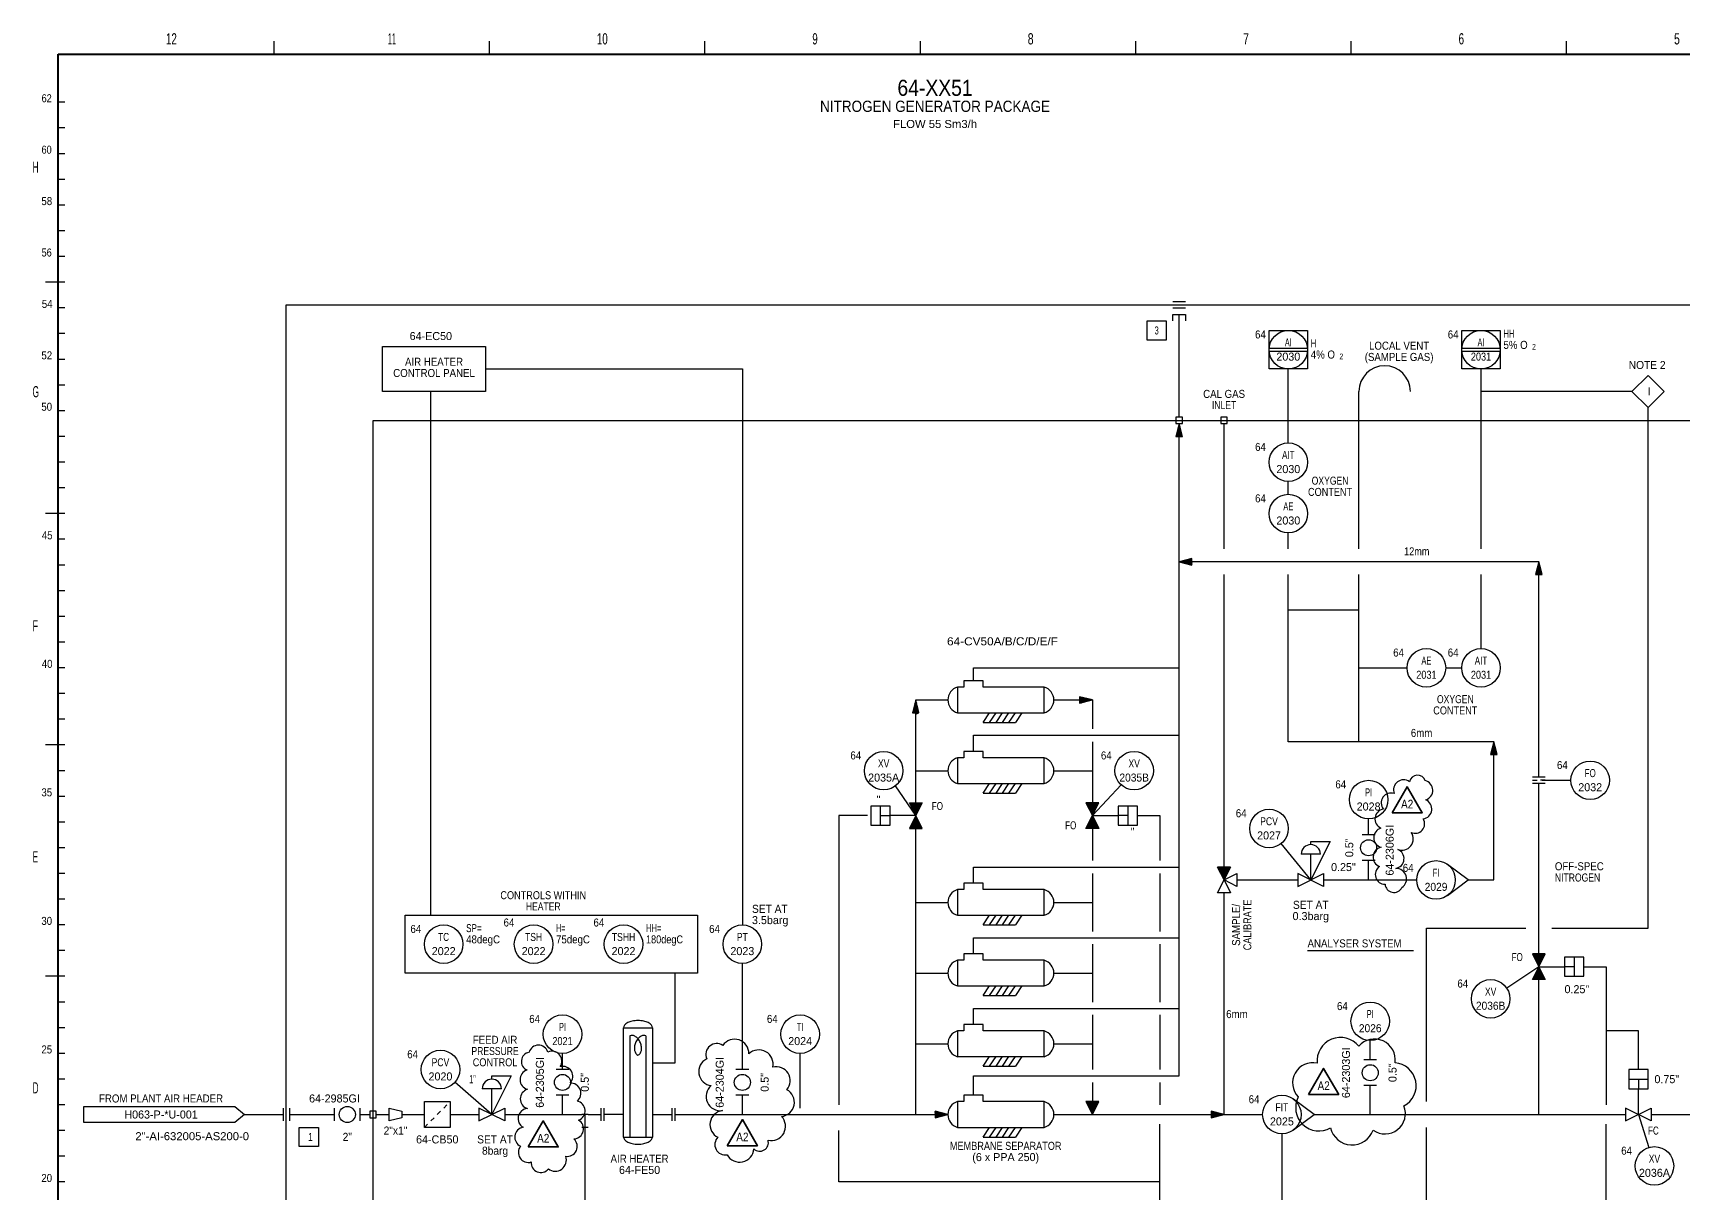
# Model space of a CAD drawing. Header units: millimetres. Extents: x 13 to 838, y 4 to 592.
# Drawn here: x 17 to 531, y 230 to 592 of the extents above; entities that cross this region are included whole.
import ezdxf
from ezdxf.enums import TextEntityAlignment as Align

# ---------------------------------------------------------------- set-up
doc = ezdxf.new("R2010")
doc.units = ezdxf.units.MM
for name, color, linetype, lineweight in [('1', 7, 'Continuous', 25), ('18', 7, 'Continuous', 25), ('43', 7, 'Continuous', 25), ('45', 7, 'Continuous', 40), ('50', 7, 'Continuous', 35), ('51', 7, 'Continuous', 25)]:
    doc.layers.add(name, color=color, linetype=linetype, lineweight=lineweight)
for name, color, linetype in [('35', 7, 'Continuous'), ('36', 7, 'Continuous'), ('37', 7, 'Continuous')]:
    doc.layers.add(name, color=color, linetype=linetype)

msp = doc.modelspace()

# ---------------------------------------------------------------- linework, layer by layer
at = {"layer": '1'}
for p, q in [((372, 508), (376, 508)), ((372, 506), (376, 506)), ((374, 472), (374, 504)), ((402, 493.5), (414, 493.5)), ((462, 493.5), (474, 493.5)), ((402, 492.5), (414, 492.5)), ((462, 492.5), (474, 492.5)), ((141, 317), (141, 480)), ((430, 431), (430, 480)), ((374.991, 466.038), (373.406, 467.624)), ((374.943, 466.226), (373.434, 467.737)), ((374.896, 466.415), (373.462, 467.85)), ((374.849, 466.604), (373.491, 467.963)), ((374.802, 466.792), (373.519, 468.076)), ((374.755, 466.981), (373.547, 468.189)), ((374.708, 467.17), (373.576, 468.303)), ((374.66, 467.358), (373.604, 468.416)), ((374.613, 467.547), (373.632, 468.529)), ((374.566, 467.736), (373.661, 468.642)), ((374.519, 467.924), (373.689, 468.755)), ((374.472, 468.113), (373.717, 468.868)), ((374.425, 468.302), (373.745, 468.982)), ((374.377, 468.491), (373.774, 469.095)), ((374.33, 468.679), (373.802, 469.208)), ((374.283, 468.868), (373.83, 469.321)), ((374.236, 469.057), (373.859, 469.434)), ((374.189, 469.245), (373.887, 469.547)), ((374.142, 469.434), (373.915, 469.661)), ((374.094, 469.623), (373.943, 469.774)), ((374.047, 469.811), (373.972, 469.887)), ((388, 431), (388, 470)), ((373.049, 466), (373.01, 466.039)), ((373.19, 466), (373.038, 466.152)), ((373.332, 466), (373.066, 466.266)), ((373.473, 466), (373.095, 466.379)), ((373.614, 466), (373.123, 466.492)), ((373.756, 466), (373.151, 466.605)), ((373.897, 466), (373.18, 466.718)), ((374.039, 466), (373.208, 466.831)), ((374.18, 466), (373.236, 466.945)), ((374.321, 466), (373.264, 467.058)), ((374.463, 466), (373.293, 467.171)), ((374.604, 466), (373.321, 467.284)), ((374.745, 466), (373.349, 467.397)), ((374.887, 466), (373.378, 467.51)), ((408, 448), (408, 452)), ((408, 431), (408, 436)), ((374.189, 427.047), (374.113, 426.972)), ((374.377, 427.094), (374.226, 426.943)), ((374.566, 427.142), (374.339, 426.915)), ((374.755, 427.189), (374.453, 426.887)), ((374.943, 427.236), (374.566, 426.859)), ((375.132, 427.283), (374.679, 426.83)), ((375.321, 427.33), (374.792, 426.802)), ((375.509, 427.377), (374.905, 426.774)), ((375.698, 427.425), (375.018, 426.745)), ((375.887, 427.472), (375.132, 426.717)), ((376.076, 427.519), (375.245, 426.689)), ((376.264, 427.566), (375.358, 426.661)), ((376.453, 427.613), (375.471, 426.632)), ((376.642, 427.66), (375.584, 426.604)), ((376.83, 427.708), (375.697, 426.576)), ((377.019, 427.755), (375.811, 426.547)), ((377.208, 427.802), (375.924, 426.519)), ((377.396, 427.849), (376.037, 426.491)), ((377.585, 427.896), (376.15, 426.462)), ((377.774, 427.943), (376.263, 426.434)), ((377.962, 427.991), (376.376, 426.406)), ((378, 427.887), (376.49, 426.378)), ((378, 427.745), (376.603, 426.349)), ((378, 427.604), (376.716, 426.321)), ((378, 427.463), (376.829, 426.293)), ((378, 427.321), (376.942, 426.264)), ((378, 427.18), (377.055, 426.236)), ((378, 427.039), (377.169, 426.208)), ((378, 426.897), (377.282, 426.18)), ((378, 426.756), (377.395, 426.151)), ((378, 426.614), (377.508, 426.123)), ((378, 426.473), (377.621, 426.095)), ((486.236, 426.057), (485.859, 426.434)), ((486.189, 426.245), (485.887, 426.547)), ((486.142, 426.434), (485.915, 426.661)), ((486.094, 426.623), (485.943, 426.774)), ((486.047, 426.811), (485.972, 426.887)), ((378, 426.332), (377.734, 426.066)), ((378, 426.19), (377.848, 426.038)), ((378, 426.049), (377.961, 426.01)), ((388, 332), (388, 423)), ((408, 412), (408, 423)), ((485.049, 423), (485.01, 423.039)), ((485.19, 423), (485.038, 423.152)), ((485.332, 423), (485.066, 423.266)), ((485.473, 423), (485.095, 423.379)), ((485.614, 423), (485.123, 423.492)), ((485.756, 423), (485.151, 423.605)), ((485.897, 423), (485.18, 423.718)), ((486.039, 423), (485.208, 423.831)), ((486.18, 423), (485.236, 423.945)), ((486.321, 423), (485.264, 424.058)), ((486.463, 423), (485.293, 424.171)), ((486.604, 423), (485.321, 424.284)), ((486.745, 423), (485.349, 424.397)), ((486.887, 423), (485.378, 424.51)), ((486.991, 423.038), (485.406, 424.624)), ((486.943, 423.226), (485.434, 424.737)), ((486.896, 423.415), (485.462, 424.85)), ((486.849, 423.604), (485.491, 424.963)), ((486.802, 423.792), (485.519, 425.076)), ((486.755, 423.981), (485.547, 425.189)), ((486.708, 424.17), (485.576, 425.303)), ((486.66, 424.358), (485.604, 425.416)), ((486.613, 424.547), (485.632, 425.529)), ((486.566, 424.736), (485.661, 425.642)), ((486.519, 424.924), (485.689, 425.755)), ((486.472, 425.113), (485.717, 425.868)), ((486.425, 425.302), (485.745, 425.982)), ((486.377, 425.491), (485.774, 426.095)), ((486.33, 425.679), (485.802, 426.208)), ((486.283, 425.868), (485.83, 426.321)), ((430, 394), (445, 394)), ((457, 394), (462, 394)), ((291.332, 380), (291.066, 380.266)), ((291.473, 380), (291.095, 380.379)), ((291.614, 380), (291.123, 380.492)), ((291.756, 380), (291.151, 380.605)), ((291.897, 380), (291.18, 380.718)), ((292.039, 380), (291.208, 380.831)), ((292.18, 380), (291.236, 380.945)), ((292.321, 380), (291.264, 381.058)), ((292.463, 380), (291.293, 381.171)), ((292.604, 380), (291.321, 381.284)), ((292.745, 380), (291.349, 381.397)), ((292.887, 380), (291.378, 381.51)), ((292.991, 380.038), (291.406, 381.624)), ((292.943, 380.226), (291.434, 381.737)), ((292.896, 380.415), (291.462, 381.85)), ((292.849, 380.604), (291.491, 381.963)), ((292.802, 380.792), (291.519, 382.076)), ((292.755, 380.981), (291.547, 382.189)), ((292.708, 381.17), (291.576, 382.303)), ((292.66, 381.358), (291.604, 382.416)), ((292.613, 381.547), (291.632, 382.529)), ((292.566, 381.736), (291.661, 382.642)), ((292.519, 381.924), (291.689, 382.755)), ((292.472, 382.113), (291.717, 382.868)), ((292.425, 382.302), (291.745, 382.982)), ((292.377, 382.491), (291.774, 383.095)), ((292.33, 382.679), (291.802, 383.208)), ((292.283, 382.868), (291.83, 383.321)), ((292.236, 383.057), (291.859, 383.434)), ((292.189, 383.245), (291.887, 383.547)), ((292.142, 383.434), (291.915, 383.661)), ((292.094, 383.623), (291.943, 383.774)), ((292.047, 383.811), (291.972, 383.887)), ((292.5, 379.6), (292, 380.333)), ((343, 384.951), (343.039, 384.99)), ((343, 384.81), (343.152, 384.962)), ((343, 384.668), (343.266, 384.934)), ((343, 384.527), (343.379, 384.905)), ((343, 384.386), (343.492, 384.877)), ((343, 384.244), (343.605, 384.849)), ((343, 384.103), (343.718, 384.82)), ((343, 383.961), (343.831, 384.792)), ((343, 383.82), (343.945, 384.764)), ((343, 383.679), (344.058, 384.736)), ((343, 383.537), (344.171, 384.707)), ((343, 383.396), (344.284, 384.679)), ((343, 383.255), (344.397, 384.651)), ((343, 383.113), (344.51, 384.622)), ((343.038, 383.009), (344.624, 384.594)), ((343.226, 383.057), (344.737, 384.566)), ((343.415, 383.104), (344.85, 384.538)), ((343.604, 383.151), (344.963, 384.509)), ((343.792, 383.198), (345.076, 384.481)), ((343.981, 383.245), (345.189, 384.453)), ((344.17, 383.292), (345.303, 384.424)), ((344.358, 383.34), (345.416, 384.396)), ((344.547, 383.387), (345.529, 384.368)), ((344.736, 383.434), (345.642, 384.339)), ((344.924, 383.481), (345.755, 384.311)), ((345.113, 383.528), (345.868, 384.283)), ((345.302, 383.575), (345.982, 384.255)), ((345.491, 383.623), (346.095, 384.226)), ((345.679, 383.67), (346.208, 384.198)), ((345.868, 383.717), (346.321, 384.17)), ((346.057, 383.764), (346.434, 384.141)), ((346.245, 383.811), (346.547, 384.113)), ((346.434, 383.858), (346.661, 384.085)), ((346.623, 383.906), (346.774, 384.057)), ((346.811, 383.953), (346.887, 384.028)), ((291.049, 380), (291.01, 380.039)), ((291.19, 380), (291.038, 380.152)), ((313, 377), (323, 377)), ((315, 377), (317, 380)), ((317, 377), (319, 380)), ((319, 377), (321, 380)), ((321, 377), (323, 380)), ((472.425, 369.302), (471.745, 369.982)), ((472.377, 369.491), (471.774, 370.095)), ((472.33, 369.679), (471.802, 370.208)), ((472.283, 369.868), (471.83, 370.321)), ((472.236, 370.057), (471.859, 370.434)), ((472.189, 370.245), (471.887, 370.547)), ((472.142, 370.434), (471.915, 370.661)), ((472.094, 370.623), (471.943, 370.774)), ((472.047, 370.811), (471.972, 370.887)), ((471.049, 367), (471.01, 367.039)), ((471.19, 367), (471.038, 367.152)), ((471.332, 367), (471.066, 367.266)), ((471.473, 367), (471.095, 367.379)), ((471.614, 367), (471.123, 367.492)), ((471.756, 367), (471.151, 367.605)), ((471.897, 367), (471.18, 367.718)), ((472.039, 367), (471.208, 367.831)), ((472.18, 367), (471.236, 367.945)), ((472.321, 367), (471.264, 368.058)), ((472.463, 367), (471.293, 368.171)), ((472.604, 367), (471.321, 368.284)), ((472.745, 367), (471.349, 368.397)), ((472.887, 367), (471.378, 368.51)), ((472.991, 367.038), (471.406, 368.624)), ((472.943, 367.226), (471.434, 368.737)), ((472.896, 367.415), (471.462, 368.85)), ((472.849, 367.604), (471.491, 368.963)), ((472.802, 367.792), (471.519, 369.076)), ((472.755, 367.981), (471.547, 369.189)), ((472.708, 368.17), (471.576, 369.303)), ((472.66, 368.358), (471.604, 369.416)), ((472.613, 368.547), (471.632, 369.529)), ((472.566, 368.736), (471.661, 369.642)), ((472.519, 368.924), (471.689, 369.755)), ((472.472, 369.113), (471.717, 369.868)), ((488, 360), (484, 360)), ((292, 348), (285.707, 357.282)), ((313, 355), (323, 355)), ((315, 355), (317, 358)), ((317, 355), (319, 358)), ((319, 355), (321, 358)), ((321, 355), (323, 358)), ((347, 348), (355.917, 357.603)), ((484, 359), (485.5, 359)), ((488, 358), (484, 358)), ((486, 305), (486, 358)), ((488, 359), (486.5, 359)), ((487, 359), (496, 359)), ((281, 345), (281, 351)), ((292, 348), (292, 352)), ((347, 348), (347, 352)), ((358, 351), (358, 345)), ((281, 348), (284, 348)), ((288, 348), (284, 348)), ((288, 348), (287.9, 348)), ((288, 348), (287.9, 348)), ((292, 348), (288, 348)), ((292, 348), (292, 344)), ((347, 348), (351, 348)), ((347, 348), (347, 344)), ((351, 348), (351.1, 348)), ((351, 348), (351.1, 348)), ((351, 348), (355, 348)), ((358, 348), (355, 348)), ((433, 342), (433, 347)), ((415, 328), (405.784, 339.343)), ((435, 342), (431, 342)), ((418, 336), (412, 336)), ((415, 332), (415, 336)), ((435, 334), (431, 334)), ((433, 328), (433, 334)), ((386.02, 331.959), (386.061, 332)), ((386.115, 331.771), (386.344, 332)), ((386.209, 331.582), (386.627, 332)), ((386.303, 331.394), (386.91, 332)), ((386.397, 331.205), (387.193, 332)), ((386.492, 331.017), (387.476, 332)), ((386.586, 330.828), (387.759, 332)), ((386.68, 330.64), (388.042, 332)), ((386.775, 330.451), (388.325, 332)), ((386.869, 330.262), (388.608, 332)), ((386.963, 330.074), (388.891, 332)), ((387.057, 329.885), (389.174, 332)), ((387.152, 329.697), (389.457, 332)), ((387.246, 329.508), (389.74, 332)), ((387.34, 329.32), (389.978, 331.955)), ((387.434, 329.131), (389.695, 331.39)), ((387.529, 328.943), (389.413, 330.825)), ((387.623, 328.754), (389.13, 330.26)), ((387.717, 328.566), (388.848, 329.695)), ((387.811, 328.377), (388.565, 329.13)), ((415, 332), (415, 332.1)), ((415, 332), (415, 332.1)), ((415, 328), (415, 332)), ((387.906, 328.189), (388.283, 328.565)), ((388, 255), (388, 324)), ((392, 328), (411, 328)), ((313, 314), (323, 314)), ((315, 314), (317, 317)), ((317, 314), (319, 317)), ((319, 314), (321, 317)), ((321, 314), (323, 317)), ((414, 306), (447, 306)), ((486, 301), (486, 305)), ((497, 304), (497, 298)), ((238, 269), (238, 302)), ((486, 301), (475.992, 294.328)), ((486, 301), (490, 301)), ((486, 301), (486, 297)), ((490, 301), (490.1, 301)), ((490, 301), (490.1, 301)), ((490, 301), (494, 301)), ((497, 301), (494, 301)), ((315, 292), (317, 295)), ((317, 292), (319, 295)), ((319, 292), (321, 295)), ((321, 292), (323, 295)), ((486, 255), (486, 297)), ((313, 292), (323, 292)), ((201, 282), (210, 282)), ((201, 248), (201, 282)), ((203, 279.5), (203, 248)), ((208, 279.5), (208, 248)), ((210, 282), (210, 248)), ((433.5, 272), (433.5, 278)), ((182, 269), (182, 274)), ((256, 257), (256, 274)), ((315, 270), (317, 273)), ((317, 270), (319, 273)), ((319, 270), (321, 273)), ((321, 270), (323, 273)), ((184, 269), (180, 269)), ((240, 269), (236, 269)), ((313, 270), (323, 270)), ((435.5, 272), (431.5, 272)), ((160, 255), (148.515, 265.049)), ((163, 263), (157, 263)), ((160, 259), (160, 263)), ((435.5, 264), (431.5, 264)), ((433.5, 255), (433.5, 264)), ((514, 266), (520, 266)), ((517, 266), (517, 263)), ((517, 259), (517, 263)), ((95, 257), (95, 253)), ((97, 257), (97, 253)), ((111, 253), (111, 257)), ((119, 253), (119, 257)), ((145, 257), (146, 258)), ((160, 259), (160, 259.1)), ((160, 259), (160, 259.1)), ((160, 255), (160, 259)), ((184, 261), (180, 261)), ((182, 255), (182, 261)), ((194, 253), (194, 257)), ((195, 253), (195, 257)), ((216, 257), (216, 253)), ((217, 257), (217, 253)), ((240, 261), (236, 261)), ((238, 255), (238, 261)), ((347, 255), (347, 259)), ((517, 259), (517, 259.1)), ((517, 259), (517, 259.1)), ((517, 255), (517, 259)), ((83, 255), (95, 255)), ((97, 255), (111, 255)), ((119, 255), (122, 255)), ((124, 255), (128, 255)), ((132, 255), (139, 255)), ((139, 251), (140, 252)), ((141, 253), (142, 254)), ((143, 255), (144, 256)), ((147, 255), (156, 255)), ((190, 255), (188, 255)), ((189, 255), (189, 251)), ((190, 255), (194, 255)), ((201, 255), (195, 255)), ((210, 255), (216, 255)), ((298, 255.951), (298.039, 255.99)), ((298, 255.81), (298.152, 255.962)), ((298, 255.668), (298.266, 255.934)), ((298, 255.527), (298.379, 255.905)), ((298, 255.386), (298.492, 255.877)), ((298, 255.244), (298.605, 255.849)), ((298, 255.103), (298.718, 255.82)), ((298, 254.961), (298.831, 255.792)), ((298, 254.82), (298.945, 255.764)), ((298, 254.679), (299.058, 255.736)), ((298, 254.537), (299.171, 255.707)), ((298, 254.396), (299.284, 255.679)), ((298, 254.255), (299.397, 255.651)), ((298, 254.113), (299.51, 255.622)), ((298.038, 254.009), (299.624, 255.594)), ((298.226, 254.057), (299.737, 255.566)), ((298.415, 254.104), (299.85, 255.538)), ((298.604, 254.151), (299.963, 255.509)), ((298.792, 254.198), (300.076, 255.481)), ((298.981, 254.245), (300.189, 255.453)), ((299.17, 254.292), (300.303, 255.424)), ((299.358, 254.34), (300.416, 255.396)), ((299.547, 254.387), (300.529, 255.368)), ((299.736, 254.434), (300.642, 255.339)), ((299.924, 254.481), (300.755, 255.311)), ((300.113, 254.528), (300.868, 255.283)), ((300.302, 254.575), (300.982, 255.255)), ((300.491, 254.623), (301.095, 255.226)), ((300.679, 254.67), (301.208, 255.198)), ((300.868, 254.717), (301.321, 255.17)), ((301.057, 254.764), (301.434, 255.141)), ((301.245, 254.811), (301.547, 255.113)), ((301.434, 254.858), (301.661, 255.085)), ((301.623, 254.906), (301.774, 255.057)), ((301.811, 254.953), (301.887, 255.028)), ((384, 255.951), (384.039, 255.99)), ((384, 255.81), (384.152, 255.962)), ((384, 255.668), (384.266, 255.934)), ((384, 255.527), (384.379, 255.905)), ((384, 255.386), (384.492, 255.877)), ((384, 255.244), (384.605, 255.849)), ((384, 255.103), (384.718, 255.82)), ((384, 254.961), (384.831, 255.792)), ((384, 254.82), (384.945, 255.764)), ((384, 254.679), (385.058, 255.736)), ((384, 254.537), (385.171, 255.707)), ((384, 254.396), (385.284, 255.679)), ((384, 254.255), (385.397, 255.651)), ((384, 254.113), (385.51, 255.622)), ((384.038, 254.009), (385.624, 255.594)), ((384.226, 254.057), (385.737, 255.566)), ((384.415, 254.104), (385.85, 255.538)), ((384.604, 254.151), (385.963, 255.509)), ((384.792, 254.198), (386.076, 255.481)), ((384.981, 254.245), (386.189, 255.453)), ((385.17, 254.292), (386.303, 255.424)), ((385.358, 254.34), (386.416, 255.396)), ((385.547, 254.387), (386.529, 255.368)), ((385.736, 254.434), (386.642, 255.339)), ((385.924, 254.481), (386.755, 255.311)), ((386.113, 254.528), (386.868, 255.283)), ((386.302, 254.575), (386.982, 255.255)), ((386.491, 254.623), (387.095, 255.226)), ((386.679, 254.67), (387.208, 255.198)), ((386.868, 254.717), (387.321, 255.17)), ((387.057, 254.764), (387.434, 255.141)), ((387.245, 254.811), (387.547, 255.113)), ((387.434, 254.858), (387.661, 255.085)), ((387.623, 254.906), (387.774, 255.057)), ((387.811, 254.953), (387.887, 255.028)), ((517, 255), (520.21, 244.727)), ((521, 255), (541, 255)), ((190, 251), (188, 251)), ((201, 248), (210, 248)), ((313, 248), (323, 248)), ((315, 248), (317, 251)), ((317, 248), (319, 251)), ((319, 248), (321, 251)), ((321, 248), (323, 251))]:
    msp.add_line(p, q, dxfattribs=at)
for points in [[(372, 502), (372, 504), (376, 504), (376, 502)], [(310, 261), (310, 267), (374, 267), (374, 288), (374, 310), (374, 332), (374, 373), (374, 394), (374, 427), (374, 470)], [(486, 360), (486, 427), (374, 427)], [(464, 328), (472, 328), (472, 371), (430, 371), (430, 394), (430, 412), (430, 423)], [(430, 371), (408, 371), (408, 412), (430, 412)], [(310, 390), (310, 394), (374, 394)], [(343, 383), (343.6, 383.1), (344.1, 383.3), (344.6, 383.5), (345, 384)], [(313, 377), (315, 380), (325, 380), (323, 377)], [(310, 368), (310, 373), (374, 373)], [(313, 355), (315, 358), (325, 358), (323, 355)], [(415, 339), (415, 340), (421, 340), (415, 328)], [(310, 327), (310, 332), (374, 332)], [(457.6, 323.2), (464, 328), (457.6, 332.8)], [(419, 328), (433, 328), (448, 328)], [(313, 314), (315, 317), (325, 317), (323, 314)], [(310, 305), (310, 310), (374, 310)], [(217, 299), (217, 271), (210, 271)], [(313, 292), (315, 295), (325, 295), (323, 292)], [(310, 283), (310, 288), (374, 288)], [(313, 270), (315, 273), (325, 273), (323, 270)], [(160, 266), (160, 267), (166, 267), (160, 255)], [(409.6, 250.2), (416, 255), (409.6, 259.8)], [(164, 255), (182, 255), (188, 255)], [(347, 255), (388, 255), (400, 255)], [(416, 255), (433.5, 255), (486, 255), (513, 255)], [(313, 248), (315, 251), (325, 251), (323, 248)]]:
    msp.add_lwpolyline(points, dxfattribs=at)
for points in [[(370, 502), (370, 496), (364, 496), (364, 502)], [(402, 487), (402, 499), (414, 499), (414, 487)], [(462, 487), (462, 499), (474, 499), (474, 487)], [(158, 494), (158, 480), (126, 480), (126, 494)], [(525, 480), (520, 485), (515, 480), (520, 475)], [(608, 471), (608, 150), (123, 150), (123, 471)], [(373, 472), (373, 470), (375, 470), (375, 472)], [(374, 470), (373, 466), (375, 466)], [(389, 470), (389, 472), (387, 472), (387, 470)], [(374, 427), (378, 426), (378, 428)], [(486, 427), (485, 423), (487, 423)], [(305, 388), (305, 380), (332, 380), (332, 388), (313, 388), (313, 390), (307, 390), (307, 388)], [(292, 384), (291, 380), (293, 380)], [(347, 384), (343, 385), (343, 383)], [(472, 371), (471, 367), (473, 367)], [(305, 366), (305, 358), (332, 358), (332, 366), (313, 366), (313, 368), (307, 368), (307, 366)], [(284, 345), (284, 351), (278, 351), (278, 345)], [(292, 348), (290, 352), (294, 352)], [(292, 348), (290.2, 351.9), (292, 351), (293.8, 351.9)], [(292, 348), (290.4, 351.8), (293.6, 351.8)], [(292, 348), (290.6, 351.6), (293.4, 351.6)], [(292, 348), (290.8, 351.4), (293.2, 351.4)], [(292, 348), (291, 351.2), (293, 351.2)], [(292, 348), (291.2, 351), (292.8, 351)], [(292, 348), (291.4, 350.8), (292.6, 350.8)], [(292, 348), (291.6, 350.6), (292.4, 350.6)], [(292, 348), (291.8, 350.4), (292.2, 350.4)], [(347, 348), (349, 352), (345, 352)], [(347, 348), (348.8, 351.9), (347, 351), (345.2, 351.9)], [(347, 348), (348.6, 351.8), (345.4, 351.8)], [(347, 348), (348.4, 351.6), (345.6, 351.6)], [(347, 348), (348.2, 351.4), (345.8, 351.4)], [(347, 348), (348, 351.2), (346, 351.2)], [(347, 348), (347.8, 351), (346.2, 351)], [(347, 348), (347.6, 350.8), (346.4, 350.8)], [(347, 348), (347.4, 350.6), (346.6, 350.6)], [(347, 348), (347.2, 350.4), (346.8, 350.4)], [(355, 351), (355, 345), (361, 345), (361, 351)], [(292, 348), (290, 344), (294, 344)], [(292, 348), (290.2, 344.1), (292, 345), (293.8, 344.1)], [(292, 348), (290.4, 344.2), (293.6, 344.2)], [(292, 348), (290.6, 344.4), (293.4, 344.4)], [(292, 348), (290.8, 344.6), (293.2, 344.6)], [(292, 348), (291, 344.8), (293, 344.8)], [(292, 348), (291.2, 345), (292.8, 345)], [(292, 348), (291.4, 345.2), (292.6, 345.2)], [(292, 348), (291.6, 345.4), (292.4, 345.4)], [(292, 348), (291.8, 345.6), (292.2, 345.6)], [(347, 348), (349, 344), (345, 344)], [(347, 348), (348.8, 344.1), (347, 345), (345.2, 344.1)], [(347, 348), (348.6, 344.2), (345.4, 344.2)], [(347, 348), (348.4, 344.4), (345.6, 344.4)], [(347, 348), (348.2, 344.6), (345.8, 344.6)], [(347, 348), (348, 344.8), (346, 344.8)], [(347, 348), (347.8, 345), (346.2, 345)], [(347, 348), (347.6, 345.2), (346.4, 345.2)], [(347, 348), (347.4, 345.4), (346.6, 345.4)], [(347, 348), (347.2, 345.6), (346.8, 345.6)], [(388, 328), (386, 332), (390, 332)], [(386, 332), (388, 328), (390, 332)], [(386, 332), (388, 328), (390, 332)], [(388, 328), (392, 330), (392, 326)], [(419, 326), (411, 330), (411, 326), (419, 330)], [(305, 325), (305, 317), (332, 317), (332, 325), (313, 325), (313, 327), (307, 327), (307, 325)], [(388, 328), (390, 324), (386, 324)], [(224, 317), (224, 299), (133, 299), (133, 317)], [(305, 303), (305, 295), (332, 295), (332, 303), (313, 303), (313, 305), (307, 305), (307, 303)], [(486, 301), (488, 305), (484, 305)], [(486, 301), (487.8, 304.9), (486, 304), (484.2, 304.9)], [(486, 301), (487.6, 304.8), (484.4, 304.8)], [(486, 301), (487.4, 304.6), (484.6, 304.6)], [(486, 301), (487.2, 304.4), (484.8, 304.4)], [(486, 301), (487, 304.2), (485, 304.2)], [(486, 301), (486.8, 304), (485.2, 304)], [(486, 301), (486.6, 303.8), (485.4, 303.8)], [(486, 301), (486.4, 303.6), (485.6, 303.6)], [(486, 301), (486.2, 303.4), (485.8, 303.4)], [(494, 304), (494, 298), (500, 298), (500, 304)], [(486, 301), (488, 297), (484, 297)], [(486, 301), (487.8, 297.1), (486, 298), (484.2, 297.1)], [(486, 301), (487.6, 297.2), (484.4, 297.2)], [(486, 301), (487.4, 297.4), (484.6, 297.4)], [(486, 301), (487.2, 297.6), (484.8, 297.6)], [(486, 301), (487, 297.8), (485, 297.8)], [(486, 301), (486.8, 298), (485.2, 298)], [(486, 301), (486.6, 298.2), (485.4, 298.2)], [(486, 301), (486.4, 298.4), (485.6, 298.4)], [(486, 301), (486.2, 298.6), (485.8, 298.6)], [(305, 281), (305, 273), (332, 273), (332, 281), (313, 281), (313, 283), (307, 283), (307, 281)], [(514, 263), (520, 263), (520, 269), (514, 269)], [(33, 257.5), (80, 257.5), (83, 255), (80, 252.5), (33, 252.5)], [(128, 253), (128, 257), (132, 256), (132, 254)], [(139, 251), (139, 259), (147, 259), (147, 251)], [(164, 253), (156, 257), (156, 253), (164, 257)], [(305, 259), (305, 251), (332, 251), (332, 259), (313, 259), (313, 261), (307, 261), (307, 259)], [(347, 255), (349, 259), (345, 259)], [(347, 255), (348.8, 258.9), (347, 258), (345.2, 258.9)], [(347, 255), (348.6, 258.8), (345.4, 258.8)], [(347, 255), (348.4, 258.6), (345.6, 258.6)], [(347, 255), (348.2, 258.4), (345.8, 258.4)], [(347, 255), (348, 258.2), (346, 258.2)], [(347, 255), (347.8, 258), (346.2, 258)], [(347, 255), (347.6, 257.8), (346.4, 257.8)], [(347, 255), (347.4, 257.6), (346.6, 257.6)], [(347, 255), (347.2, 257.4), (346.8, 257.4)], [(513, 253), (521, 257), (521, 253), (513, 257)], [(124, 256), (122, 256), (122, 254), (124, 254)], [(302, 255), (298, 256), (298, 254)], [(388, 255), (384, 256), (384, 254)], [(106, 251), (106, 245), (100, 245), (100, 251)]]:
    msp.add_lwpolyline(points, close=True, dxfattribs=at)
for centre, radius in [((408, 493), 6), ((468, 493), 6), ((408, 458), 6), ((408, 442), 6), ((451, 394), 6), ((468, 394), 6), ((282, 362), 6), ((360, 362), 6), ((502, 359), 6), ((433, 353), 6), ((402, 344), 6), ((433, 338), 2.5), ((454, 328), 6), ((145, 308), 6), ((173, 308), 6), ((201, 308), 6), ((238, 308), 6), ((471, 291), 6), ((433.5, 284), 6), ((182, 280), 6), ((256, 280), 6), ((144, 269), 6), ((182, 265), 2.5), ((238, 265), 2.5), ((433.5, 268), 2.5), ((115, 255), 2.5), ((406, 255), 6), ((522, 239), 6)]:
    msp.add_circle(centre, radius, dxfattribs=at)
for centre, radius, start, end in [((438, 480), 8, 0, 180), ((306.167, 384), 4.167, 106.2601, 253.7399), ((330.833, 384), 4.167, 286.2601, 73.7399), ((306.167, 362), 4.167, 106.2601, 253.7399), ((330.833, 362), 4.167, 286.2601, 73.7399), ((415, 336), 3, 0, 180), ((306.167, 321), 4.167, 106.2604, 253.7396), ((330.833, 321), 4.167, 286.2604, 73.7396), ((306.167, 299), 4.167, 106.2601, 253.7399), ((330.833, 299), 4.167, 286.2601, 73.7399), ((202.206, 282.007), 1.206, 140.79778, 180.34708), ((203.674, 280.786), 3.116, 115.80106, 140.45728), ((204.932, 278.183), 6.007, 102.13183, 115.79784), ((205.5, 275.544), 8.707, 89.99819, 102.13354), ((205.5, 275.544), 8.707, 77.86645, 90.0018), ((206.068, 278.183), 6.007, 64.20216, 77.86817), ((207.326, 280.786), 3.116, 39.54272, 64.19894), ((208.794, 282.007), 1.206, 359.65292, 39.20222), ((203.577, 278.129), 1.487, 81.09839, 112.81947), ((203.428, 277.231), 2.398, 55.65729, 80.90234), ((209.148, 275.5), 4.766, 141.60889, 157.37469), ((202.711, 276.181), 3.669, 38.39491, 55.66546), ((208.289, 276.181), 3.669, 124.33454, 141.60509), ((201.852, 275.5), 4.766, 22.62531, 38.39111), ((207.572, 277.231), 2.398, 99.09766, 124.34271), ((207.423, 278.129), 1.487, 67.18053, 98.90161), ((306.167, 277), 4.167, 106.2601, 253.7399), ((330.833, 277), 4.167, 286.2601, 73.7399), ((208.06, 275.632), 3.669, 173.15398, 190.42454), ((209.149, 275.501), 4.766, 157.38558, 173.15138), ((206.81, 275.402), 2.398, 190.41454, 215.65959), ((206.067, 274.875), 1.487, 215.85716, 247.57824), ((204.933, 274.875), 1.487, 292.42176, 324.14284), ((204.19, 275.402), 2.398, 324.34041, 349.58546), ((201.851, 275.501), 4.766, 6.84861, 22.61441), ((202.94, 275.632), 3.669, 349.57546, 6.84602), ((160, 263), 3, 0, 180), ((306.167, 255), 4.167, 106.2601, 253.7399), ((330.833, 255), 4.167, 286.2601, 73.7399), ((202.206, 247.993), 1.206, 179.65292, 219.20222), ((203.674, 249.214), 3.116, 219.54272, 244.19894), ((207.326, 249.214), 3.116, 295.80106, 320.45728), ((208.794, 247.993), 1.206, 320.79778, 0.34708), ((204.932, 251.817), 6.007, 244.20216, 257.86817), ((205.5, 254.456), 8.707, 257.86645, 270.0018), ((205.5, 254.456), 8.707, 269.99819, 282.13354), ((206.068, 251.817), 6.007, 282.13183, 295.79784)]:
    msp.add_arc(centre, radius, start, end, dxfattribs=at)
at = {"layer": '18'}
for p, q in [((408, 464), (408, 487)), ((515, 480), (468, 480)), ((468, 400), (468, 423)), ((292, 384), (302, 384)), ((292, 362), (292, 384)), ((335, 384), (347, 384)), ((347, 384), (347, 375)), ((347, 371), (347, 352)), ((292, 362), (302, 362)), ((292, 352), (292, 362)), ((335, 362), (347, 362)), ((292, 321), (292, 344)), ((347, 344), (347, 334)), ((347, 330), (347, 312)), ((368, 330), (368, 312)), ((292, 321), (302, 321)), ((292, 299), (292, 321)), ((335, 321), (347, 321)), ((347, 308), (347, 290)), ((368, 308), (368, 290)), ((292, 277), (292, 299)), ((292, 299), (302, 299)), ((335, 299), (347, 299)), ((347, 286), (347, 269)), ((368, 286), (368, 269)), ((292, 277), (302, 277)), ((292, 255), (292, 277)), ((335, 277), (347, 277)), ((347, 265), (347, 257)), ((368, 265), (368, 258)), ((217, 255), (298, 255)), ((335, 255), (347, 255)), ((189, 251), (189, 189)), ((406, 249), (406, 193)), ((451, 203), (451, 251))]:
    msp.add_line(p, q, dxfattribs=at)
msp.add_lwpolyline([(621, 507), (621, 113), (96, 113), (96, 507)], close=True, dxfattribs=at)
for points in [[(158, 487), (238, 487), (238, 314)], [(468, 431), (468, 480), (468, 487)], [(490, 313), (520, 313), (520, 475)], [(277, 348), (268, 348), (268, 258)], [(361, 348), (368, 348), (368, 334)], [(451, 259), (451, 313), (482, 313)], [(500, 301), (507, 301), (507, 258)], [(517, 269), (517, 281), (507, 281)], [(327, 214), (368, 214), (368, 252)], [(455, 189), (507, 189), (507, 252)], [(368, 234), (268, 234), (268, 250)]]:
    msp.add_lwpolyline(points, dxfattribs=at)
at = {"layer": '43'}
for p, q in [((92.08, 589), (92.08, 585)), ((159.16, 589), (159.16, 585)), ((226.239, 589), (226.239, 585)), ((293.32, 589), (293.32, 585)), ((360.4, 589), (360.4, 585)), ((427.48, 589), (427.48, 585)), ((494.56, 589), (494.56, 585)), ((26.999, 570), (25, 570)), ((26.999, 562), (25, 562)), ((26.999, 554), (25, 554)), ((26.999, 546), (25, 546)), ((26.999, 538), (25, 538)), ((26.999, 530), (25, 530)), ((26.999, 522), (25, 522)), ((25, 514), (21, 514)), ((26.999, 514), (25, 514)), ((26.999, 506), (25, 506)), ((26.999, 498), (25, 498)), ((26.999, 490), (25, 490)), ((26.999, 482), (25, 482)), ((26.999, 474), (25, 474)), ((26.999, 466), (25, 466)), ((26.999, 458), (25, 458)), ((26.999, 450), (25, 450)), ((25, 442), (21, 442)), ((26.999, 442), (25, 442)), ((26.999, 434), (25, 434)), ((26.999, 426), (25, 426)), ((26.999, 418), (25, 418)), ((26.999, 410), (25, 410)), ((26.999, 402), (25, 402)), ((26.999, 394), (25, 394)), ((26.999, 386), (25, 386)), ((26.999, 378), (25, 378)), ((25, 370), (21, 370)), ((26.999, 370), (25, 370)), ((26.999, 362), (25, 362)), ((26.999, 354), (25, 354)), ((26.999, 346), (25, 346)), ((26.999, 338), (25, 338)), ((26.999, 330), (25, 330)), ((26.999, 322), (25, 322)), ((26.999, 314), (25, 314)), ((26.999, 306), (25, 306)), ((25, 298), (21, 298)), ((26.999, 298), (25, 298)), ((26.999, 290), (25, 290)), ((26.999, 282), (25, 282)), ((26.999, 274), (25, 274)), ((26.999, 266), (25, 266)), ((26.999, 258), (25, 258)), ((26.999, 250), (25, 250)), ((26.999, 242), (25, 242)), ((26.999, 234), (25, 234))]:
    msp.add_line(p, q, dxfattribs=at)
at = {"layer": '45'}
msp.add_lwpolyline([(25, 585), (830, 585), (830, 10), (25, 10)], close=True, dxfattribs=at)
at = {"layer": '50'}
for points in [[(440.32, 348.89), (449.68, 348.89), (445, 357)], [(414.32, 261.257), (423.68, 261.257), (419, 269.367)], [(171.32, 244.89), (180.68, 244.89), (176, 253)], [(233.32, 245.294), (242.68, 245.294), (238, 253.405)]]:
    msp.add_lwpolyline(points, close=True, dxfattribs=at)
at = {"layer": '51'}
for centre, radius, start, end in [((448.239, 358.009), 2.58, 20.41314, 167.89273), ((439.991, 351.961), 3.079, 71.32268, 218.80227), ((443.883, 356.023), 3.123, 54.03099, 201.51059), ((449.873, 355.899), 3.11, 287.91876, 75.39835), ((438.072, 346.972), 3.096, 98.92535, 246.40494), ((449.549, 350.091), 3.124, 278.30349, 65.78308), ((447.508, 345.444), 2.938, 244.49562, 31.97521), ((437.719, 341.143), 3.12, 106.50796, 253.98756), ((443.394, 340.736), 3.515, 248.33967, 35.81927), ((437.509, 335.089), 3.124, 102.01179, 249.49139), ((440.95, 334.608), 3.083, 280.69481, 68.17441), ((438.073, 329.662), 3.001, 123.55966, 271.03925), ((441.566, 328.324), 3.255, 303.29587, 90.77546), ((440.895, 326.894), 2.777, 184.81191, 332.29151), ((235.584, 273.997), 4.444, 357.90798, 145.38757), ((424.226, 271.692), 7.267, 38.50966, 185.98925), ((434.837, 272.013), 6.475, 352.03044, 139.51004), ((172.073, 271.51), 2.894, 99.72075, 247.20034), ((174.513, 273.549), 3.04, 17.00013, 164.47972), ((178.697, 271.601), 3.111, 326.74553, 114.22513), ((228.804, 268.349), 4.393, 115.81626, 263.29585), ((230.024, 273.678), 3.421, 56.20469, 203.68428), ((243.145, 270.675), 4.44, 347.16099, 134.64058), ((171.904, 265.867), 3.124, 107.76595, 255.24554), ((182.079, 266.872), 3.122, 316.98992, 104.46952), ((248.628, 265.574), 4.273, 318.18118, 105.66077), ((415.577, 264.849), 6.248, 76.85987, 224.33946), ((440.663, 263.99), 7.149, 297.81988, 85.29947), ((171.961, 259.84), 3.124, 105.82943, 253.30902), ((184.634, 261.634), 3.12, 307.53198, 95.01157), ((231.169, 260.604), 4.441, 130.39569, 277.87529), ((249.789, 258.793), 4.422, 275.28696, 62.76655), ((185.915, 256.119), 3.103, 290.9987, 78.47829), ((417.529, 257.136), 7.239, 152.47533, 299.95492), ((438.104, 255.297), 6.354, 234.41788, 21.89747), ((171.266, 253.74), 3.114, 93.71797, 241.19756), ((185.447, 250.535), 3.118, 272.062, 59.54159), ((232.304, 251.859), 4.378, 96.91908, 244.39867), ((247.021, 251.306), 4.426, 256.66582, 44.14541), ((170.221, 247.958), 3.087, 98.48164, 245.96123), ((183.489, 245.083), 3.121, 260.98314, 48.46273), ((232.626, 245.614), 3.19, 133.92549, 281.40509), ((243.388, 246.283), 2.709, 227.87608, 15.35567), ((427.882, 252.431), 6.919, 193.08869, 340.56828), ((171.335, 243.164), 3.086, 140.22706, 287.70665), ((179.728, 240.827), 3.477, 232.24688, 19.72647), ((237.153, 244.593), 4.429, 208.38731, 355.8669), ((175.249, 239.927), 2.99, 174.31175, 321.79134)]:
    msp.add_arc(centre, radius, start, end, dxfattribs=at)

# ---------------------------------------------------------------- texts
at = {"layer": '1'}
for s, p in [('64-EC50', (141, 496)), ('2030', (408, 489.6)), ('2030', (408, 454.6)), ('2030', (408, 438.6)), ('2035A', (282, 358.6)), ('2032', (502, 355.6)), ('2028', (433, 349.6)), ('2027', (402, 340.6)), ('0.3barg', (415, 315.5)), ('2022', (145, 304.6)), ('2022', (173, 304.6)), ('2022', (201, 304.6)), ('2023', (238, 304.6)), ('2024', (256, 276.6)), ('2020', (144, 265.6)), ('64-2985GI', (111, 258.75)), ('H063-P-*U-001', (57, 253.75)), ('2025', (406, 251.6)), ('64-CB50', (143, 246)), ('(6 x PPA 250)', (320, 240.5)), ('64-FE50', (206, 236.5)), ('2036A', (522, 235.6))]:
    msp.add_text(s, height=2.5, dxfattribs=at).set_placement(p, align=Align.CENTER)
for s, height, width, p in [('3', 2.5, 0.7, (367, 497.75)), ('AI', 2.5, 0.6, (408, 494)), ('LOCAL VENT', 2.5, 0.9, (442.5, 493)), ('AI', 2.5, 0.6, (468, 494)), ('2', 1.8, 0.7, (484.5, 493)), ('AIR HEATER', 2.5, 0.9, (142, 488)), ('2', 1.8, 0.7, (424.5, 490)), ('(SAMPLE GAS)', 2.5, 0.9, (442.5, 489.5)), ('2031', 2.5, 0.85, (468, 489.6)), ('CONTROL PANEL', 2.5, 0.9, (142, 484.5)), ('CAL GAS', 2.5, 0.9, (388, 478)), ('I', 2.5, 0.8, (520.368, 478.75)), ('INLET', 2.5, 0.8, (388, 474.5)), ('AIT', 2.5, 0.75, (408, 459)), ('OXYGEN', 2.5, 0.8, (421, 451)), ('CONTENT', 2.5, 0.85, (421, 447.5)), ('AE', 2.5, 0.7, (408, 443)), ('12mm', 2.5, 0.85, (448, 429)), ('64-CV50A/B/C/D/E/F', 2.5, 1.1, (319, 401)), ('AE', 2.5, 0.7, (451, 395)), ('AIT', 2.5, 0.75, (468, 395)), ('2031', 2.5, 0.85, (451, 390.6)), ('2031', 2.5, 0.85, (468, 390.6)), ('OXYGEN', 2.5, 0.8, (460, 383)), ('CONTENT', 2.5, 0.85, (460, 379.5)), ('6mm', 2.5, 0.9, (449.5, 372.5)), ('XV', 2.5, 0.8, (282, 363)), ('XV', 2.5, 0.8, (360, 363)), ('2035B', 2.5, 0.95, (360, 358.6)), ('FO', 2.5, 0.75, (502, 360)), ('PI', 2.5, 0.65, (433, 354)), ('PCV', 2.5, 0.8, (402, 345)), ('FI', 2.5, 0.65, (454, 329)), ('CONTROLS WITHIN', 2.5, 0.85, (176, 322)), ('2029', 2.5, 0.95, (454, 324.6)), ('HEATER', 2.5, 0.8, (176, 318.5)), ('SET AT', 2.5, 0.95, (415, 319)), ('TC', 2.5, 0.75, (145, 309)), ('TSH', 2.5, 0.8, (173, 309)), ('TSHH', 2.5, 0.8, (201, 309)), ('PT', 2.5, 0.8, (238, 309)), ('XV', 2.5, 0.8, (471, 292)), ('2036B', 2.5, 0.95, (471, 287.6)), ('PI', 2.5, 0.65, (182, 281)), ('TI', 2.5, 0.7, (256, 281)), ('6mm', 2.5, 0.9, (392, 285)), ('2026', 2.5, 0.95, (433.5, 280.6)), ('PI', 2.5, 0.65, (433.5, 285)), ('FEED AIR', 2.5, 0.9, (161, 277)), ('2021', 2.5, 0.85, (182, 276.6)), ('PCV', 2.5, 0.8, (144, 270)), ('PRESSURE', 2.5, 0.8, (161, 273.5)), ('CONTROL', 2.5, 0.85, (161, 270)), ('FROM PLANT AIR HEADER', 2.5, 0.9, (57, 258.75)), ('FIT', 2.5, 0.8, (406, 256)), ('1', 2.5, 0.8, (103.514, 246.75)), ('2"', 2.5, 0.95, (115, 246.8)), ('2"x1"', 2.5, 0.95, (130, 248.75)), ('SET AT', 2.5, 0.95, (161, 246)), ('8barg', 2.5, 0.95, (161, 242.5)), ('AIR HEATER', 2.5, 0.9, (206, 240)), ('MEMBRANE SEPARATOR', 2.5, 0.85, (320, 244)), ('XV', 2.5, 0.8, (522, 240))]:
    msp.add_text(s, height=height, dxfattribs=dict(at, width=width)).set_placement(p, align=Align.CENTER)
for s, width, p in [('64', 0.9, (401, 496.5)), ('64', 0.9, (461, 496.5)), ('64', 0.9, (401, 461.5)), ('64', 0.9, (401, 445.5)), ('64', 0.9, (444, 397.5)), ('64', 0.9, (461, 397.5)), ('64', 0.9, (275, 365.5)), ('64', 0.9, (353, 365.5)), ('64', 0.9, (495, 362.5)), ('64', 0.9, (426, 356.5)), ('64', 0.9, (395, 347.5)), ('FO', 0.75, (342, 343.75)), ('64', 0.9, (447, 330.5)), ('64', 0.9, (138, 311.5)), ('64', 0.9, (167, 313.5)), ('64', 0.9, (195, 313.5)), ('64', 0.9, (231, 311.5)), ('FO', 0.75, (481, 302.75)), ('64', 0.9, (464, 294.5)), ('64', 0.9, (426.5, 287.5)), ('64', 0.9, (175, 283.5)), ('64', 0.9, (249, 283.5)), ('64', 0.9, (137, 272.5)), ('1"', 0.65, (155, 264.75)), ('64', 0.9, (399, 258.5)), ('64', 0.9, (515, 242.5))]:
    msp.add_text(s, height=2.5, dxfattribs=dict(at, width=width)).set_placement(p, align=Align.RIGHT)
for s, width, p in [('HH', 0.7, (475, 496.75)), ('H', 0.55, (415, 493.75)), ('5% O', 0.9, (475, 493.25)), ('4% O', 0.9, (415, 490.25)), ('NOTE 2', 0.95, (514, 487)), ('FO', 0.75, (297, 349.75)), ('OFF-SPEC', 0.9, (491, 331)), ('NITROGEN', 0.8, (491, 327.5)), ('SET AT', 0.95, (241, 317.75)), ('SP=', 0.75, (152, 311.75)), ('H=', 0.65, (180, 311.75)), ('HH=', 0.7, (208, 311.75)), ('48degC', 0.9, (152, 308.25)), ('75degC', 0.9, (180, 308.25)), ('180degC', 0.85, (208, 308.25)), ('ANALYSER SYSTEM', 0.9, (414, 307)), ('2"-AI-632005-AS200-0', 1.05, (49, 247)), ('FC', 0.75, (520, 248.75))]:
    msp.add_text(s, height=2.5, dxfattribs=dict(at, width=width)).set_placement(p)
for s, p in [(' "', (281, 351.75)), ('0.25"', (429, 330.75))]:
    msp.add_text(s, height=2.5, dxfattribs=at).set_placement(p, align=Align.RIGHT)
for s, p in [(' "', (358, 341.75)), ('3.5barg', (241, 314.25)), ('0.25"', (494, 292.75)), ('0.75"', (522, 264.75))]:
    msp.add_text(s, height=2.5, dxfattribs=at).set_placement(p)
for s, p in [('64-2306GI', (440.812, 337.244)), ('0.5"', (428.227, 338)), ('64-2305GI', (176.201, 265)), ('64-2304GI', (232.201, 265)), ('64-2303GI', (427.201, 268)), ('0.5"', (190.201, 265)), ('0.5"', (246.201, 265)), ('0.5"', (441.701, 268))]:
    msp.add_text(s, height=2.5, rotation=89.954, dxfattribs=at).set_placement(p, align=Align.CENTER)
for s, width, p in [('SAMPLE/', 0.9, (393, 314.001)), ('CALIBRATE', 0.85, (396.5, 313.998))]:
    msp.add_text(s, height=2.5, rotation=89.954, dxfattribs=dict(at, width=width)).set_placement(p, align=Align.CENTER)
at = {"layer": '35'}
for s, width, p in [('62', 0.85, (22.968, 570)), ('60', 0.85, (22.946, 554)), ('58', 0.9, (23.094, 538)), ('56', 0.85, (22.968, 522)), ('54', 0.9, (23.22, 506)), ('52', 0.9, (23.094, 490)), ('50', 0.9, (23.072, 474)), ('45', 0.9, (23.22, 434)), ('40', 0.9, (23.199, 394)), ('35', 0.9, (23.094, 354)), ('30', 0.9, (23.072, 313.999)), ('25', 0.9, (23.094, 273.999)), ('20', 0.9, (23.072, 233.999))]:
    msp.add_text(s, height=2.5, dxfattribs=dict(at, width=width)).set_placement(p, align=Align.RIGHT)
at = {"layer": '35', "width": 1.05}
msp.add_text('FLOW 55 Sm3/h', height=2.5, dxfattribs=at).set_placement((298, 562), align=Align.CENTER)
at = {"layer": '36'}
for s, width, p in [('12', 0.65, (58.539, 587.999)), ('11', 0.45, (127.62, 587.999)), ('10', 0.65, (192.7, 587.999)), ('9', 0.65, (259.78, 587.999)), ('8', 0.7, (326.86, 587.999)), ('7', 0.7, (393.939, 587.999)), ('6', 0.65, (461.02, 587.999)), ('5', 0.7, (528.1, 587.999)), ('H', 0.55, (17, 548.062)), ('G', 0.55, (17, 478.187)), ('F', 0.6, (17, 405.312)), ('E', 0.55, (17, 333.437)), ('D', 0.55, (17, 261.562))]:
    msp.add_text(s, height=3.5, dxfattribs=dict(at, width=width)).set_placement(p)
at = {"layer": '36', "width": 0.9}
msp.add_text('NITROGEN GENERATOR PACKAGE', height=3.5, dxfattribs=at).set_placement((298, 567), align=Align.CENTER)
at = {"layer": '37', "width": 0.9}
msp.add_text('64-XX51', height=5, dxfattribs=at).set_placement((298, 572), align=Align.CENTER)
at = {"layer": '50', "width": 0.85}
for p in [(445.007, 350.23), (419.007, 262.596), (176.007, 246.23), (238.007, 246.635)]:
    msp.add_text('A2', height=2.73, dxfattribs=at).set_placement(p, align=Align.CENTER)

doc.saveas('drawing.dxf')
